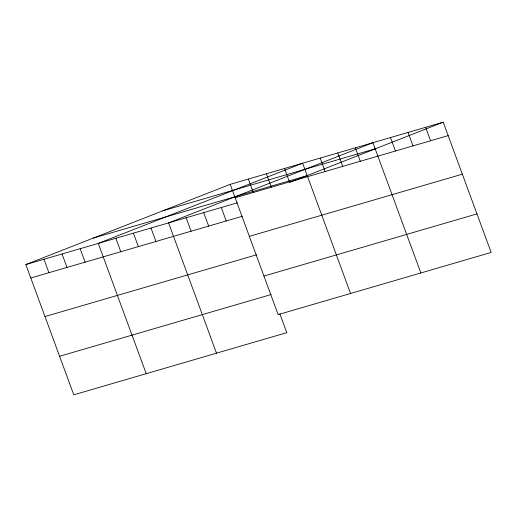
<?xml version="1.0" encoding="UTF-8"?>
<svg xmlns="http://www.w3.org/2000/svg" width="517" height="517" viewBox="0 0 517 517"><rect width="100%" height="100%" fill="white"/><g stroke="black" fill="none" stroke-linecap="round" stroke-linejoin="round"><path stroke-width="0.78" d="M279.839 313.754L286.793 332.657L73.782 394.826L25.85 264.549L230.207 184.343L443.218 122.174L491.15 252.451L278.14 314.62L230.207 184.343M289.817 182.385L443.218 122.174M162.771 210.813L375.781 148.644M93.286 238.085L306.297 175.909M235.151 197.791L448.168 135.622M25.85 264.549L237.335 202.826M30.8 277.997L242.279 216.274M249.336 236.347L462.353 174.171M44.985 316.553L256.464 254.823M263.954 276.065L476.965 213.896M59.597 356.271L271.082 294.548M425.646 127.305L430.59 140.747M408.068 132.43L413.018 145.878M390.497 137.561L395.447 151.009M420.857 272.963L372.925 142.692L168.568 222.898L216.5 353.169M355.353 147.817L360.297 161.265M337.775 152.948L342.726 166.396M320.204 158.079L325.148 171.521M350.565 293.482L302.632 163.204L98.275 243.41L146.208 373.688M284.524 168.49L289.468 181.939M266.417 173.777L271.367 187.219M248.315 179.063L253.259 192.505M221.289 207.511L226.233 220.953M203.717 212.636L208.661 226.084M186.139 217.767L191.09 231.215M150.996 228.023L155.94 241.471M133.418 233.154L138.369 246.603M115.847 238.285L120.797 251.727M80.167 248.696L85.118 262.145M62.059 253.983L67.01 267.425M43.958 259.263L48.902 272.711"/></g></svg>
